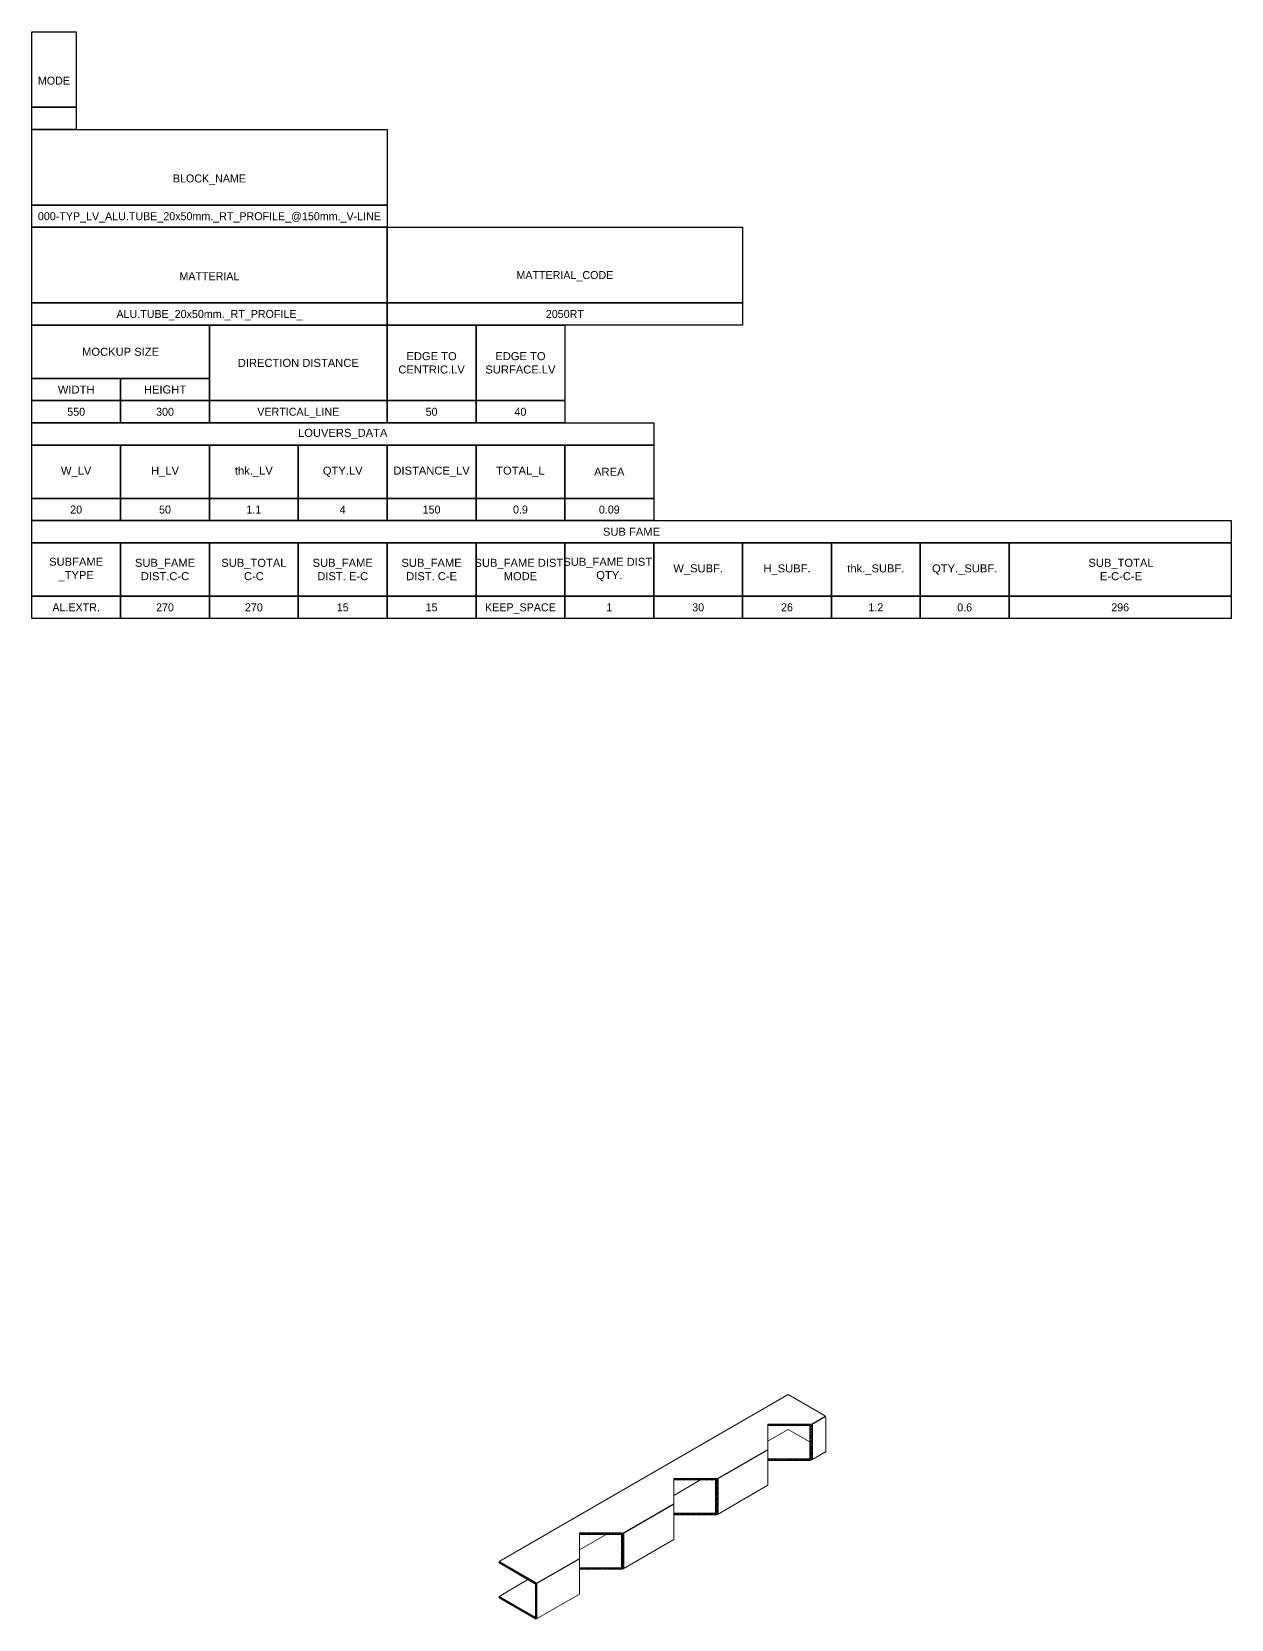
# Model space of a CAD drawing. Header units: millimetres. Extents: x -244126 to 368105, y -173968 to 259060.
# Drawn here: x 18487 to 19837, y 57701 to 59487 of the extents above; entities that cross this region are included whole.
import ezdxf
from ezdxf.enums import TextEntityAlignment as Align

# ---------------------------------------------------------------- set-up
doc = ezdxf.new("R2010")
doc.units = ezdxf.units.MM
doc.header["$MEASUREMENT"] = 0
for name, color, linetype in [('000 - H A T C H', 8, 'Continuous'), ('002 - STRUCTURAL STEEL', 4, 'Continuous'), ('A04_TUBE SERIES', 7, 'Continuous'), ('A11_ALU.SOLID SHEET', 7, 'Continuous')]:
    doc.layers.add(name, color=color, linetype=linetype)
doc.styles.get("Standard").update_dxf_attribs({"font": 'arial.ttf'})
doc.styles.add('TA', font='Cordia New.ttf', dxfattribs={"height": 4.5})

# ---------------------------------------------------------------- blocks, each defined once
blk = doc.blocks.new('*U560')
at = {"layer": '002 - STRUCTURAL STEEL', "color": 0, "linetype": 'ByBlock'}
blk.add_lwpolyline([(0, 5), (10, 5), (10, 0), (0, 0)], close=True, dxfattribs=at)
blk = doc.blocks.new('*U561')
at = {"layer": '002 - STRUCTURAL STEEL', "color": 0, "linetype": 'ByBlock'}
blk.add_lwpolyline([(0, 17), (10, 17), (10, 0), (0, 0)], close=True, dxfattribs=at)
blk = doc.blocks.new('*U567')
at = {"layer": '002 - STRUCTURAL STEEL', "color": 0, "linetype": 'ByBlock'}
blk.add_lwpolyline([(0, 17), (80, 17), (80, 0), (0, 0)], close=True, dxfattribs=at)
blk = doc.blocks.new('*U4911')
at = {"layer": '002 - STRUCTURAL STEEL', "color": 0, "linetype": 'ByBlock'}
blk.add_lwpolyline([(0, 5), (80, 5), (80, 0), (0, 0)], close=True, dxfattribs=at)
blk = doc.blocks.new('*U568')
at = {"layer": '002 - STRUCTURAL STEEL', "color": 0, "linetype": 'ByBlock'}
blk.add_lwpolyline([(0, 12), (40, 12), (40, 0), (0, 0)], close=True, dxfattribs=at)
blk = doc.blocks.new('*U4914')
at = {"layer": '002 - STRUCTURAL STEEL', "color": 0, "linetype": 'ByBlock'}
blk.add_lwpolyline([(0, 5), (20, 5), (20, 0), (0, 0)], close=True, dxfattribs=at)
blk = doc.blocks.new('*U3045')
at = {"layer": '002 - STRUCTURAL STEEL', "color": 0, "linetype": 'ByBlock'}
blk.add_lwpolyline([(0, 17), (40, 17), (40, 0), (0, 0)], close=True, dxfattribs=at)
blk = doc.blocks.new('*U3044')
at = {"layer": '002 - STRUCTURAL STEEL', "color": 0, "linetype": 'ByBlock'}
blk.add_lwpolyline([(0, 17), (20, 17), (20, 0), (0, 0)], close=True, dxfattribs=at)
blk = doc.blocks.new('*U562')
at = {"layer": '002 - STRUCTURAL STEEL', "color": 0, "linetype": 'ByBlock'}
blk.add_lwpolyline([(0, 12), (20, 12), (20, 0), (0, 0)], close=True, dxfattribs=at)
blk = doc.blocks.new('*U563')
at = {"layer": '002 - STRUCTURAL STEEL', "color": 0, "linetype": 'ByBlock'}
blk.add_lwpolyline([(0, 12), (20, 12), (20, 0), (0, 0)], close=True, dxfattribs=at)
blk = doc.blocks.new('*U564')
at = {"layer": '002 - STRUCTURAL STEEL', "color": 0, "linetype": 'ByBlock'}
blk.add_lwpolyline([(0, 12), (20, 12), (20, 0), (0, 0)], close=True, dxfattribs=at)
blk = doc.blocks.new('*U565')
at = {"layer": '002 - STRUCTURAL STEEL', "color": 0, "linetype": 'ByBlock'}
blk.add_lwpolyline([(0, 5), (270, 5), (270, 0), (0, 0)], close=True, dxfattribs=at)
blk = doc.blocks.new('*U566')
at = {"layer": '002 - STRUCTURAL STEEL', "color": 0, "linetype": 'ByBlock'}
blk.add_lwpolyline([(0, 12), (20, 12), (20, 0), (0, 0)], close=True, dxfattribs=at)
blk = doc.blocks.new('*U570')
at = {"layer": '002 - STRUCTURAL STEEL', "color": 0, "linetype": 'ByBlock'}
blk.add_lwpolyline([(0, 12), (20, 12), (20, 0), (0, 0)], close=True, dxfattribs=at)
blk = doc.blocks.new('*U571')
at = {"layer": '002 - STRUCTURAL STEEL', "color": 0, "linetype": 'ByBlock'}
blk.add_lwpolyline([(0, 12), (20, 12), (20, 0), (0, 0)], close=True, dxfattribs=at)
blk = doc.blocks.new('*U572')
at = {"layer": '002 - STRUCTURAL STEEL', "color": 0, "linetype": 'ByBlock'}
blk.add_lwpolyline([(0, 12), (20, 12), (20, 0), (0, 0)], close=True, dxfattribs=at)
blk = doc.blocks.new('*U573')
at = {"layer": '002 - STRUCTURAL STEEL', "color": 0, "linetype": 'ByBlock'}
blk.add_lwpolyline([(0, 12), (20, 12), (20, 0), (0, 0)], close=True, dxfattribs=at)
blk = doc.blocks.new('*U574')
at = {"layer": '002 - STRUCTURAL STEEL', "color": 0, "linetype": 'ByBlock'}
blk.add_lwpolyline([(0, 12), (20, 12), (20, 0), (0, 0)], close=True, dxfattribs=at)
blk = doc.blocks.new('*U575')
at = {"layer": '002 - STRUCTURAL STEEL', "color": 0, "linetype": 'ByBlock'}
blk.add_lwpolyline([(0, 12), (50, 12), (50, 0), (0, 0)], close=True, dxfattribs=at)
blk = doc.blocks.new('*U4913')
at = {"layer": '002 - STRUCTURAL STEEL', "color": 0, "linetype": 'ByBlock'}
blk.add_lwpolyline([(0, 5), (40, 5), (40, 0), (0, 0)], close=True, dxfattribs=at)
blk = doc.blocks.new('*U569')
at = {"layer": '002 - STRUCTURAL STEEL', "color": 0, "linetype": 'ByBlock'}
blk.add_lwpolyline([(0, 5), (50, 5), (50, 0), (0, 0)], close=True, dxfattribs=at)
blk = doc.blocks.new('*U556')
at = {"layer": '002 - STRUCTURAL STEEL', "color": 0, "linetype": 'ByBlock'}
blk.add_lwpolyline([(0, 12), (20, 12), (20, 0), (0, 0)], close=True, dxfattribs=at)
blk = doc.blocks.new('*U557')
at = {"layer": '002 - STRUCTURAL STEEL', "color": 0, "linetype": 'ByBlock'}
blk.add_lwpolyline([(0, 12), (20, 12), (20, 0), (0, 0)], close=True, dxfattribs=at)
blk = doc.blocks.new('*U558')
at = {"layer": '002 - STRUCTURAL STEEL', "color": 0, "linetype": 'ByBlock'}
blk.add_lwpolyline([(0, 12), (20, 12), (20, 0), (0, 0)], close=True, dxfattribs=at)
blk = doc.blocks.new('*U559')
at = {"layer": '002 - STRUCTURAL STEEL', "color": 0, "linetype": 'ByBlock'}
blk.add_lwpolyline([(0, 12), (20, 12), (20, 0), (0, 0)], close=True, dxfattribs=at)
blk = doc.blocks.new('*U550')
at = {"layer": '002 - STRUCTURAL STEEL', "color": 0, "linetype": 'ByBlock'}
blk.add_lwpolyline([(0, 12), (20, 12), (20, 0), (0, 0)], close=True, dxfattribs=at)
blk = doc.blocks.new('*U551')
at = {"layer": '002 - STRUCTURAL STEEL', "color": 0, "linetype": 'ByBlock'}
blk.add_lwpolyline([(0, 12), (20, 12), (20, 0), (0, 0)], close=True, dxfattribs=at)
blk = doc.blocks.new('*U552')
at = {"layer": '002 - STRUCTURAL STEEL', "color": 0, "linetype": 'ByBlock'}
blk.add_lwpolyline([(0, 12), (20, 12), (20, 0), (0, 0)], close=True, dxfattribs=at)
blk = doc.blocks.new('*U553')
at = {"layer": '002 - STRUCTURAL STEEL', "color": 0, "linetype": 'ByBlock'}
blk.add_lwpolyline([(0, 12), (20, 12), (20, 0), (0, 0)], close=True, dxfattribs=at)
blk = doc.blocks.new('*U554')
at = {"layer": '002 - STRUCTURAL STEEL', "color": 0, "linetype": 'ByBlock'}
blk.add_lwpolyline([(0, 12), (20, 12), (20, 0), (0, 0)], close=True, dxfattribs=at)
blk = doc.blocks.new('*U555')
at = {"layer": '002 - STRUCTURAL STEEL', "color": 0, "linetype": 'ByBlock'}
blk.add_lwpolyline([(0, 5), (140, 5), (140, 0), (0, 0)], close=True, dxfattribs=at)
blk = doc.blocks.new('LV_DATA_FROM_EXCEl')
at = {"color": 0}
for name, p in [('*U561', (0, 115)), ('*U560', (0, 110)), ('*U567', (0, 93)), ('*U4911', (0, 88)), ('*U567', (0, 71)), ('*U567', (80, 71)), ('*U4911', (0, 66)), ('*U4911', (80, 66)), ('*U568', (0, 54)), ('*U3045', (40, 49)), ('*U3044', (80, 49)), ('*U3044', (100, 49)), ('*U4914', (0, 49)), ('*U4914', (20, 49)), ('*U4914', (0, 44)), ('*U4914', (20, 44)), ('*U4913', (40, 44)), ('*U4914', (80, 44)), ('*U4914', (100, 44)), ('*U555', (0, 39)), ('*U556', (0, 27)), ('*U557', (20, 27)), ('*U558', (40, 27)), ('*U559', (60, 27)), ('*U550', (80, 27)), ('*U551', (100, 27)), ('*U552', (120, 27)), ('*U4914', (0, 22)), ('*U4914', (20, 22)), ('*U4914', (40, 22)), ('*U4914', (60, 22)), ('*U4914', (80, 22)), ('*U4914', (100, 22)), ('*U4914', (120, 22)), ('*U565', (0, 17)), ('*U554', (0, 5)), ('*U553', (20, 5)), ('*U562', (40, 5)), ('*U563', (60, 5)), ('*U564', (80, 5)), ('*U566', (100, 5)), ('*U570', (120, 5)), ('*U571', (140, 5)), ('*U572', (160, 5)), ('*U573', (180, 5)), ('*U574', (200, 5)), ('*U575', (220, 5)), ('*U4914', (0, 0)), ('*U4914', (20, 0)), ('*U4914', (40, 0)), ('*U4914', (60, 0)), ('*U4914', (80, 0)), ('*U4914', (100, 0)), ('*U4914', (120, 0)), ('*U4914', (140, 0)), ('*U4914', (160, 0)), ('*U4914', (180, 0)), ('*U4914', (200, 0)), ('*U569', (220, 0))]:
    blk.add_blockref(name, p, dxfattribs=at)
at = {"color": 0, "style": 'TA'}
for s, p in [('MODE', (5, 121)), ('BLOCK_NAME', (40, 99))]:
    blk.add_text(s, height=1.8, dxfattribs=at).set_placement(p, align=Align.MIDDLE_CENTER)
at = {"color": 0}
for s, p in [('MOCKUP SIZE', (20, 60)), ('DIRECTION DISTANCE', (60, 57.5)), ('WIDTH', (10, 51.5)), ('HEIGHT', (30, 51.5))]:
    blk.add_text(s, height=1.8, dxfattribs=at).set_placement(p, align=Align.MIDDLE_CENTER)
at = {"color": 0, "char_height": 1.8, "width": 13.8921, "attachment_point": 5, "style": 'TA'}
for s, insert in [('MATTERIAL', (40, 77)), ('MATTERIAL_CODE', (120, 77))]:
    blk.add_mtext(s, dxfattribs=dict(at, insert=insert))
at = {"color": 0, "char_height": 1.8, "attachment_point": 5}
for s, insert, width in [('EDGE TO CENTRIC.LV', (90, 57.5), 20), ('EDGE TO SURFACE.LV', (110, 57.5), 20), ('LOUVERS_DATA', (70, 41.5), 140), ('W_LV', (10, 33), 20), ('H_LV', (30, 33), 20), ('thk._LV', (50, 33), 20), ('QTY.LV', (70, 33), 20), ('DISTANCE_LV', (90, 33), 20), ('TOTAL_L', (110, 33), 20), ('AREA', (130, 33), 20), ('SUB FAME', (135, 19.5), 200), ('SUBFAME^J_TYPE', (10, 11), 20), ('SUB_FAME DIST.C-C', (30, 11), 20), ('SUB_TOTAL\\PC-C', (50, 11), 20), ('SUB_FAME DIST. E-C', (70, 11), 20), ('SUB_FAME DIST. C-E', (90, 11), 20), ('SUB_FAME DIST.\\PMODE', (110, 11), 20), ('SUB_FAME DIST.\\PQTY.', (130, 11), 20), ('W_SUBF.', (150, 11.01), 20), ('H_SUBF.', (170, 11), 20), ('thk._SUBF.', (190, 11), 20), ('QTY._SUBF.', (210, 11), 20), ('SUB_TOTAL\\PE-C-C-E', (245.18, 11), 49.6483)]:
    blk.add_mtext(s, dxfattribs=dict(at, insert=insert, width=width))
at = {"style": 'TA'}
for tag, p in [('MODE_VALUE', (5, 112.5)), ('BLOCK_NAME_VALUE', (40, 90.5)), ('MATTERIAL_VALUE', (40, 68.5)), ('MATTERIAL_CODE_VALUE', (120, 68.5)), ('DIRECTION DISTANCE_VALUE', (60, 46.5)), ('EDGE TO CENTRIC.LV_VALUE', (90, 46.5)), ('EDGE TO SURFACE.LV_VALUE', (110, 46.5)), ('DISTANCE_LV_VALUE', (90, 24.5)), ('TOTAL_L_VALUE', (110, 24.5)), ('AREA_VALUE', (130, 24.5)), ('SUBFAME^J_TYPE_VALUE', (10, 2.5)), ('SUB_FAME_DIST._QTY._VALUE', (130, 2.5)), ('W_SUBF._VALUE', (150, 2.5)), ('H_SUBF._VALUE', (170, 2.5)), ('THK._SUBF._VALUE', (190, 2.5)), ('QTY._SUBF._VALUE', (210, 2.5)), ('SUB_TOTAL\\PE-C-C-E_VALUE', (245, 2.5))]:
    blk.add_attdef(tag, text='', height=1.8, dxfattribs=at).set_placement(p, align=Align.MIDDLE_CENTER)
at = {"color": 3, "style": 'TA'}
for tag, p in [('WIDTH_VALUE', (10, 46.5)), ('HEIGHT_VALUE', (30, 46.5)), ('W_LV_VALUE', (10, 24.5)), ('H_LV_VALUE', (30, 24.5)), ('THK._LV_VALUE', (50, 24.5)), ('QTY.LV_VALUE', (70, 24.5)), ('SUB_FAME DIST.C-C_VALUE', (30, 2.5))]:
    blk.add_attdef(tag, text='', height=1.8, dxfattribs=at).set_placement(p, align=Align.MIDDLE_CENTER)
at = {"style": 'TA', "flags": 8}
for tag, p in [('SUB_TOTAL\\PC-C_VALUE', (50, 2.5)), ('SUB_FAME DIST. E-C_VALUE', (70, 2.5)), ('SUB_FAME DIST. C-E_VALUE', (90, 2.5)), ('SUB_FAME DIST.\\PMODE_VALUE', (110, 2.5))]:
    blk.add_attdef(tag, text='', height=1.8, dxfattribs=at).set_placement(p, align=Align.MIDDLE_CENTER)
blk = doc.blocks.new('*U4551')
at = {"layer": '000 - H A T C H'}
h = blk.add_hatch(dxfattribs=at)
h.set_pattern_fill('ANSI32', color=256, scale=6)
h.set_pattern_definition([(45, (-15002.301, -58756.691), (-1.59099026, 1.59099026), []), (45, (-15001.2404, -58756.691), (-1.59099026, 1.59099026), [])])
edge = h.paths.add_edge_path()
edge.add_ellipse((307.8, 217.5), major_axis=(-2.83, 0), ratio=0.57735, start_angle=180, end_angle=270)
edge.add_line((307.8, 219.2), (260.6, 219.2))
edge.add_line((260.6, 219.2), (260.6, 217.5))
edge.add_line((260.6, 217.5), (307.8, 217.5))
edge.add_line((307.8, 217.5), (307.8, 180))
edge.add_line((307.8, 180), (260.6, 180))
edge.add_line((260.6, 180), (260.6, 178.4))
edge.add_line((260.6, 178.4), (307.8, 178.4))
edge.add_ellipse((307.8, 180), major_axis=(2.83, 0), ratio=0.57735, start_angle=270, end_angle=315)
edge.add_ellipse((307.8, 180), major_axis=(2.83, 0), ratio=0.57735, start_angle=315, end_angle=360)
edge.add_line((310.6, 180), (310.6, 217.5))
h = blk.add_hatch(dxfattribs=at)
h.set_pattern_fill('ANSI32', color=256, scale=6)
h.set_pattern_definition([(45, (-15108.367, -58817.9282), (-1.59099026, 1.59099026), []), (45, (-15107.3065, -58817.9282), (-1.59099026, 1.59099026), [])])
edge = h.paths.add_edge_path()
edge.add_ellipse((201.7, 156.3), major_axis=(-2.83, 0), ratio=0.57735, start_angle=180, end_angle=270)
edge.add_line((201.7, 157.9), (154.5, 157.9))
edge.add_line((154.5, 157.9), (154.5, 156.3))
edge.add_line((154.5, 156.3), (201.7, 156.3))
edge.add_line((201.7, 156.3), (201.7, 118.8))
edge.add_line((201.7, 118.8), (154.5, 118.8))
edge.add_line((154.5, 118.8), (154.5, 117.1))
edge.add_line((154.5, 117.1), (201.7, 117.1))
edge.add_ellipse((201.7, 118.8), major_axis=(2.83, 0), ratio=0.57735, start_angle=270, end_angle=315)
edge.add_ellipse((201.7, 118.8), major_axis=(2.83, 0), ratio=0.57735, start_angle=315, end_angle=360)
edge.add_line((204.5, 118.8), (204.5, 156.3))
h = blk.add_hatch(dxfattribs=at)
h.set_pattern_fill('ANSI32', color=256, scale=6)
h.set_pattern_definition([(45, (-15214.4331, -58879.1655), (-1.59099026, 1.59099026), []), (45, (-15213.3725, -58879.1655), (-1.59099026, 1.59099026), [])])
edge = h.paths.add_edge_path()
edge.add_ellipse((95.6, 95.1), major_axis=(-2.83, 0), ratio=0.57735, start_angle=180, end_angle=270)
edge.add_line((95.6, 96.7), (48.4, 96.7))
edge.add_line((48.4, 96.7), (48.4, 95.1))
edge.add_line((48.4, 95.1), (95.6, 95.1))
edge.add_line((95.6, 95.1), (95.6, 57.5))
edge.add_line((95.6, 57.5), (48.4, 57.5))
edge.add_line((48.4, 57.5), (48.4, 55.9))
edge.add_line((48.4, 55.9), (95.6, 55.9))
edge.add_ellipse((95.6, 57.5), major_axis=(2.83, 0), ratio=0.57735, start_angle=270, end_angle=315)
edge.add_ellipse((95.6, 57.5), major_axis=(2.83, 0), ratio=0.57735, start_angle=315, end_angle=360)
edge.add_line((98.4, 57.5), (98.4, 95.1))
h = blk.add_hatch(dxfattribs=at)
h.set_pattern_fill('ANSI32', color=8, scale=5)
h.set_pattern_definition([(45, (76.941, 32.5252), (-1.325825, 1.325825), []), (45, (77.8249, 32.5252), (-1.325825, 1.325825), [])])
edge = h.paths.add_edge_path()
edge.add_line((-42, 64.6), (-42, 63))
edge.add_line((-42, 63), (-1, 39.3))
edge.add_line((-1, 39.3), (-1, 1.7))
edge.add_line((-1, 1.7), (-42, 25.4))
edge.add_line((-42, 25.4), (-42, 23.8))
edge.add_line((-42, 23.8), (-1, 0.1))
edge.add_ellipse((-1, 1.7), major_axis=(1, -1.73), ratio=0.57735, start_angle=-45, end_angle=45)
edge.add_line((0.4, 0.9), (0.4, 38.5))
edge.add_ellipse((-1, 39.3), major_axis=(-1, 1.73), ratio=0.57735, start_angle=-135, end_angle=-45)
edge.add_line((-1, 40.9), (-42, 64.6))
at = {"layer": 'A11_ALU.SOLID SHEET', "color": 0, "linetype": 'Continuous', "lineweight": 0, "extrusion": (-5.55112e-17, 0.816497, 0.57735)}
for p, q in [((-42, 64.6), (283.3, 252.4)), ((283.3, 252.4), (324.3, 228.7)), ((307.8, 219.2), (260.6, 219.2)), ((260.6, 219.2), (260.6, 191.9)), ((260.6, 217.5), (307.8, 217.5)), ((307.8, 217.5), (307.8, 180)), ((310.6, 180), (310.6, 217.5)), ((325.7, 226.3), (325.7, 188.7)), ((260.6, 200.1), (283.3, 213.2)), ((283.3, 213.2), (307.8, 199.1)), ((260.6, 188.7), (260.6, 191.9)), ((260.6, 188.7), (260.6, 151.1)), ((307.8, 180), (260.6, 180)), ((309.8, 178.8), (325.3, 187.8)), ((260.6, 178.4), (307.8, 178.4)), ((154.5, 157.9), (154.5, 130.7)), ((201.7, 157.9), (154.5, 157.9)), ((154.5, 156.3), (201.7, 156.3)), ((154.5, 138.9), (184.7, 156.3)), ((201.7, 156.3), (201.7, 118.8)), ((203.7, 117.6), (260.6, 150.4)), ((204.5, 118.8), (204.5, 156.3)), ((260.6, 150.4), (260.6, 151.1)), ((154.5, 127.4), (154.5, 130.7)), ((154.5, 127.4), (154.5, 89.9)), ((201.7, 118.8), (154.5, 118.8)), ((154.5, 117.1), (201.7, 117.1)), ((48.4, 96.7), (48.4, 69.5)), ((95.6, 96.7), (48.4, 96.7)), ((48.4, 95.1), (95.6, 95.1)), ((48.4, 77.6), (78.6, 95.1)), ((95.6, 95.1), (95.6, 57.5)), ((98.4, 57.5), (98.4, 95.1)), ((154.5, 89.2), (154.5, 89.9)), ((97.6, 56.4), (154.5, 89.2)), ((-1, 40.9), (-42, 64.6)), ((-42, 64.6), (-42, 63)), ((-42, 63), (-1, 39.3)), ((48.4, 66.2), (48.4, 69.5)), ((48.4, 66.2), (48.4, 28.6)), ((95.6, 57.5), (48.4, 57.5)), ((48.4, 55.9), (95.6, 55.9)), ((-42, 25.4), (-9.5, 44.2)), ((-1, 39.3), (-1, 1.7)), ((0.4, 0.9), (0.4, 38.5)), ((-1, 1.7), (-42, 25.4)), ((-42, 25.4), (-42, 23.8)), ((-42, 23.8), (-1, 0.1)), ((0, 0), (48.4, 28)), ((48.4, 28), (48.4, 28.6))]:
    blk.add_line(p, q, dxfattribs=at)
at = {"layer": 'A11_ALU.SOLID SHEET', "color": 0}
for p, q in [((325.3, 227.7), (309.8, 218.7)), ((260.6, 190.3), (203.7, 157.5)), ((154.5, 129.1), (97.6, 96.2)), ((48.4, 67.8), (0, 39.9))]:
    blk.add_line(p, q, dxfattribs=at)
at = {"layer": 'A11_ALU.SOLID SHEET', "color": 0, "linetype": 'Continuous', "lineweight": 0}
for centre, major_axis, start_param, end_param in [((307.8, 217.5), (2.83, 0), 0, 1.570796), ((307.8, 180), (-2.83, 0), 1.570796, 3.141593), ((201.7, 156.3), (2.83, 0), 0, 1.570796), ((201.7, 118.8), (-2.83, 0), 1.570796, 3.141593), ((95.6, 95.1), (2.83, 0), 0, 1.570796), ((95.6, 57.5), (-2.83, 0), 1.570796, 3.141593), ((-1, 39.3), (-1, 1.73), -2.356194, -0.785398), ((-1, 1.7), (1, -1.73), -0.785398, 0.785398)]:
    blk.add_ellipse(centre, major_axis=major_axis, ratio=0.57735, start_param=start_param, end_param=end_param, dxfattribs=at)
at = {"layer": 'A11_ALU.SOLID SHEET', "color": 0, "linetype": 'Continuous', "lineweight": 0, "extrusion": (-7.95482e-17, 8.22703e-17, -1)}
blk.add_ellipse((324.3, 227.1), major_axis=(1, -1.73), ratio=0.57735, start_param=-2.356194, end_param=-0.785398, dxfattribs=at)
at = {"layer": 'A11_ALU.SOLID SHEET', "color": 0, "linetype": 'Continuous', "lineweight": 0, "extrusion": (3.36518e-16, 1.94289e-16, -1)}
blk.add_ellipse((324.3, 189.5), major_axis=(1, -1.73), ratio=0.57735, start_param=-0.785398, end_param=0, dxfattribs=at)

msp = doc.modelspace()

# ---------------------------------------------------------------- block references
at = {"color": 3}
msp.add_blockref('*U4551', (19055.33741, 57701.33616), dxfattribs=at)
at = {"layer": 'A04_TUBE SERIES', "color": 3}
ref = msp.add_blockref('LV_DATA_FROM_EXCEl', (18487.34227, 58826.831), dxfattribs=dict(at, xscale=5, yscale=5, zscale=5))
ref.add_attrib('BLOCK_NAME_VALUE', '000-TYP_LV_ALU.TUBE_20x50mm._RT_PROFILE_@150mm._V-LINE', dxfattribs={"layer": '0', "height": 9, "style": 'TA'}).set_placement((18687.34227, 59279.331), align=Align.MIDDLE_CENTER)
ref.add_attrib('MATTERIAL_VALUE', 'ALU.TUBE_20x50mm._RT_PROFILE_', dxfattribs={"layer": '0', "height": 9, "style": 'TA'}).set_placement((18687.34227, 59169.331), align=Align.MIDDLE_CENTER)
ref.add_attrib('MATTERIAL_CODE_VALUE', '2050RT', dxfattribs={"layer": '0', "height": 9, "style": 'TA'}).set_placement((19087.34227, 59169.331), align=Align.MIDDLE_CENTER)
ref.add_attrib('WIDTH_VALUE', '550', dxfattribs={"layer": '0', "color": 3, "height": 9, "style": 'TA'}).set_placement((18537.34227, 59059.331), align=Align.MIDDLE_CENTER)
ref.add_attrib('HEIGHT_VALUE', '300', dxfattribs={"layer": '0', "color": 3, "height": 9, "style": 'TA'}).set_placement((18637.34227, 59059.331), align=Align.MIDDLE_CENTER)
ref.add_attrib('DIRECTION DISTANCE_VALUE', 'VERTICAL_LINE', dxfattribs={"layer": '0', "height": 9, "style": 'TA'}).set_placement((18787.34227, 59059.331), align=Align.MIDDLE_CENTER)
ref.add_attrib('EDGE TO CENTRIC.LV_VALUE', '50', dxfattribs={"layer": '0', "height": 9, "style": 'TA'}).set_placement((18937.34227, 59059.331), align=Align.MIDDLE_CENTER)
ref.add_attrib('EDGE TO SURFACE.LV_VALUE', '40', dxfattribs={"layer": '0', "height": 9, "style": 'TA'}).set_placement((19037.34227, 59059.331), align=Align.MIDDLE_CENTER)
ref.add_attrib('W_LV_VALUE', '20', dxfattribs={"layer": '0', "color": 3, "height": 9, "style": 'TA'}).set_placement((18537.34227, 58949.331), align=Align.MIDDLE_CENTER)
ref.add_attrib('H_LV_VALUE', '50', dxfattribs={"layer": '0', "color": 3, "height": 9, "style": 'TA'}).set_placement((18637.34227, 58949.331), align=Align.MIDDLE_CENTER)
ref.add_attrib('THK._LV_VALUE', '1.1', dxfattribs={"layer": '0', "color": 3, "height": 9, "style": 'TA'}).set_placement((18737.34227, 58949.331), align=Align.MIDDLE_CENTER)
ref.add_attrib('QTY.LV_VALUE', '4', dxfattribs={"layer": '0', "color": 3, "height": 9, "style": 'TA'}).set_placement((18837.34227, 58949.331), align=Align.MIDDLE_CENTER)
ref.add_attrib('DISTANCE_LV_VALUE', '150', dxfattribs={"layer": '0', "height": 9, "style": 'TA'}).set_placement((18937.34227, 58949.331), align=Align.MIDDLE_CENTER)
ref.add_attrib('TOTAL_L_VALUE', '0.9', dxfattribs={"layer": '0', "height": 9, "style": 'TA'}).set_placement((19037.34227, 58949.331), align=Align.MIDDLE_CENTER)
ref.add_attrib('AREA_VALUE', '0.09', dxfattribs={"layer": '0', "height": 9, "style": 'TA'}).set_placement((19137.34227, 58949.331), align=Align.MIDDLE_CENTER)
ref.add_attrib('SUBFAME^J_TYPE_VALUE', 'AL.EXTR.', dxfattribs={"layer": '0', "height": 9, "style": 'TA'}).set_placement((18537.34227, 58839.331), align=Align.MIDDLE_CENTER)
ref.add_attrib('SUB_FAME DIST.C-C_VALUE', '270', dxfattribs={"layer": '0', "color": 3, "height": 9, "style": 'TA'}).set_placement((18637.34227, 58839.331), align=Align.MIDDLE_CENTER)
ref.add_attrib('SUB_TOTAL\\PC-C_VALUE', '270', dxfattribs={"layer": '0', "height": 9, "style": 'TA'}).set_placement((18737.34227, 58839.331), align=Align.MIDDLE_CENTER)
ref.add_attrib('SUB_FAME DIST. E-C_VALUE', '15', dxfattribs={"layer": '0', "height": 9, "style": 'TA'}).set_placement((18837.34227, 58839.331), align=Align.MIDDLE_CENTER)
ref.add_attrib('SUB_FAME DIST. C-E_VALUE', '15', dxfattribs={"layer": '0', "height": 9, "style": 'TA'}).set_placement((18937.34227, 58839.331), align=Align.MIDDLE_CENTER)
ref.add_attrib('SUB_FAME DIST.\\PMODE_VALUE', 'KEEP_SPACE', dxfattribs={"layer": '0', "height": 9, "style": 'TA'}).set_placement((19037.34227, 58839.331), align=Align.MIDDLE_CENTER)
ref.add_attrib('SUB_FAME_DIST._QTY._VALUE', '1', dxfattribs={"layer": '0', "height": 9, "style": 'TA'}).set_placement((19137.34227, 58839.331), align=Align.MIDDLE_CENTER)
ref.add_attrib('W_SUBF._VALUE', '30', dxfattribs={"layer": '0', "height": 9, "style": 'TA'}).set_placement((19237.34227, 58839.331), align=Align.MIDDLE_CENTER)
ref.add_attrib('H_SUBF._VALUE', '26', dxfattribs={"layer": '0', "height": 9, "style": 'TA'}).set_placement((19337.34227, 58839.331), align=Align.MIDDLE_CENTER)
ref.add_attrib('THK._SUBF._VALUE', '1.2', dxfattribs={"layer": '0', "height": 9, "style": 'TA'}).set_placement((19437.34227, 58839.331), align=Align.MIDDLE_CENTER)
ref.add_attrib('QTY._SUBF._VALUE', '0.6', dxfattribs={"layer": '0', "height": 9, "style": 'TA'}).set_placement((19537.34227, 58839.331), align=Align.MIDDLE_CENTER)
ref.add_attrib('SUB_TOTAL\\PE-C-C-E_VALUE', '296', dxfattribs={"layer": '0', "height": 9, "style": 'TA'}).set_placement((19712.34227, 58839.331), align=Align.MIDDLE_CENTER)

doc.saveas('drawing.dxf')
